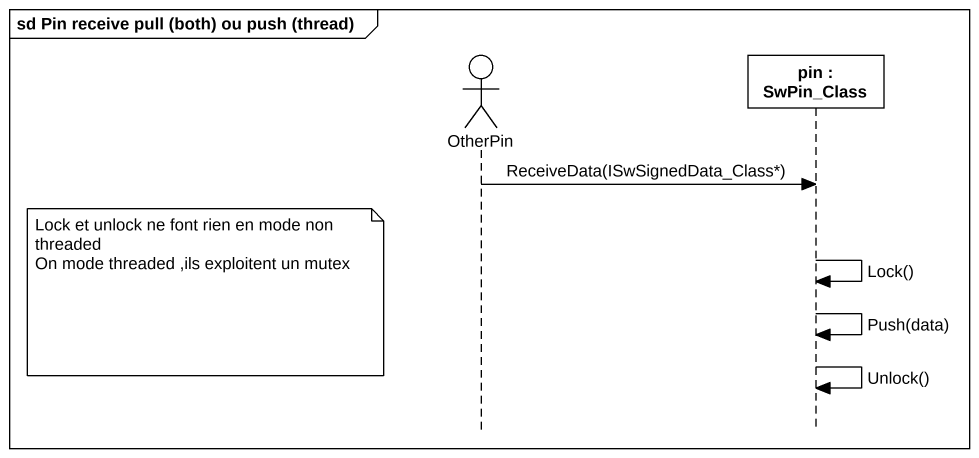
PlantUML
@startuml
mainframe sd Pin receive pull (both) ou push (thread)
hide footbox
actor OtherPin
participant "pin : SwPin_Class" as pin

OtherPin -> pin : ReceiveData(ISwSignedData_Class*)
pin -> pin : Lock()
note left of OtherPin
  Lock et unlock ne font rien en mode non threaded
  On mode threaded ,ils exploitent un mutex
end note
pin -> pin : Push(data)
pin -> pin : Unlock()
@enduml
